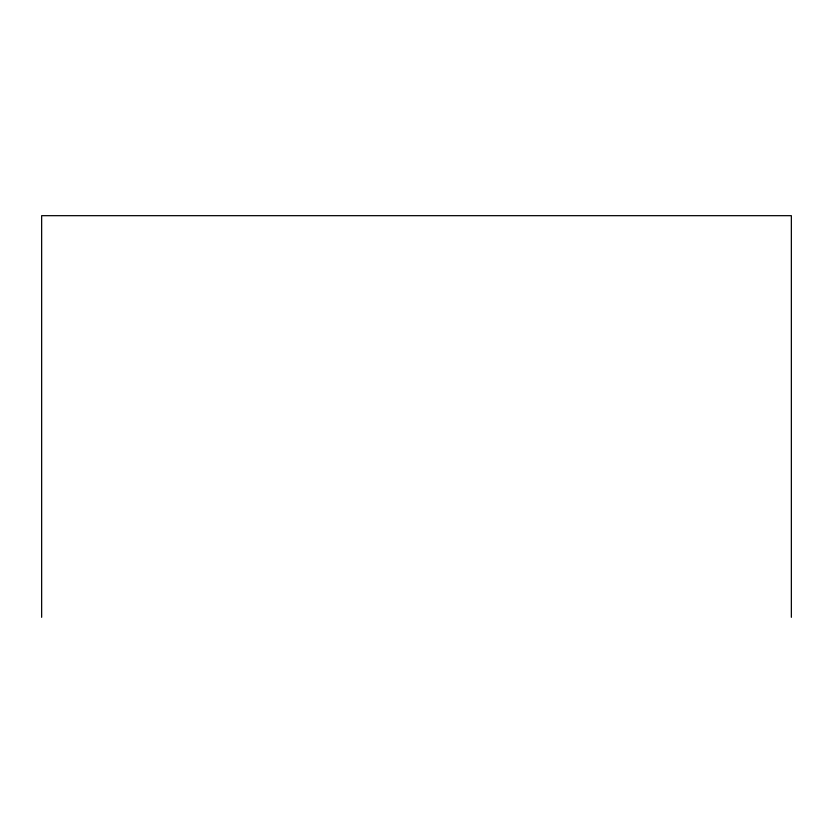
<?xml version="1.0" encoding="UTF-8"?>
<svg xmlns="http://www.w3.org/2000/svg" width="833" height="833" viewBox="0 0 833 833"><rect width="100%" height="100%" fill="white"/><g stroke="black" fill="none" stroke-linecap="round" stroke-linejoin="round"><path stroke-width="1.25" d="M791.35 617.326L791.35 215.674L41.65 215.674L41.65 617.326"/></g></svg>
